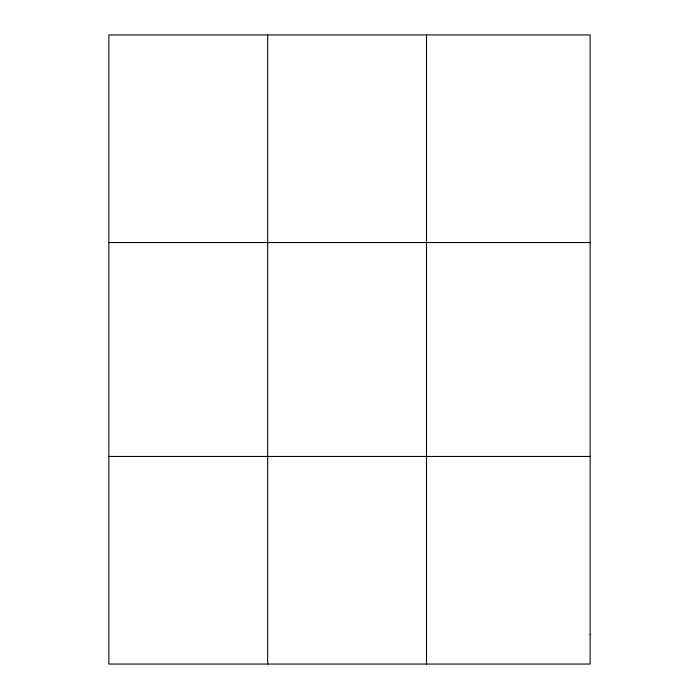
<?xml version="1.0" encoding="UTF-8"?>
<svg xmlns="http://www.w3.org/2000/svg" width="699" height="699" viewBox="0 0 699 699"><rect width="100%" height="100%" fill="white"/><g stroke="black" fill="none" stroke-linecap="round" stroke-linejoin="round"><path stroke-width="1.05" d="M267.691 664.05L267.691 34.95M426.495 664.05L426.495 34.95M108.878 242.553L590.122 242.553M108.878 456.447L590.122 456.447M590.122 634.395L590.122 664.05L108.878 664.05L108.878 34.95L590.122 34.95L590.122 634.395"/></g></svg>
